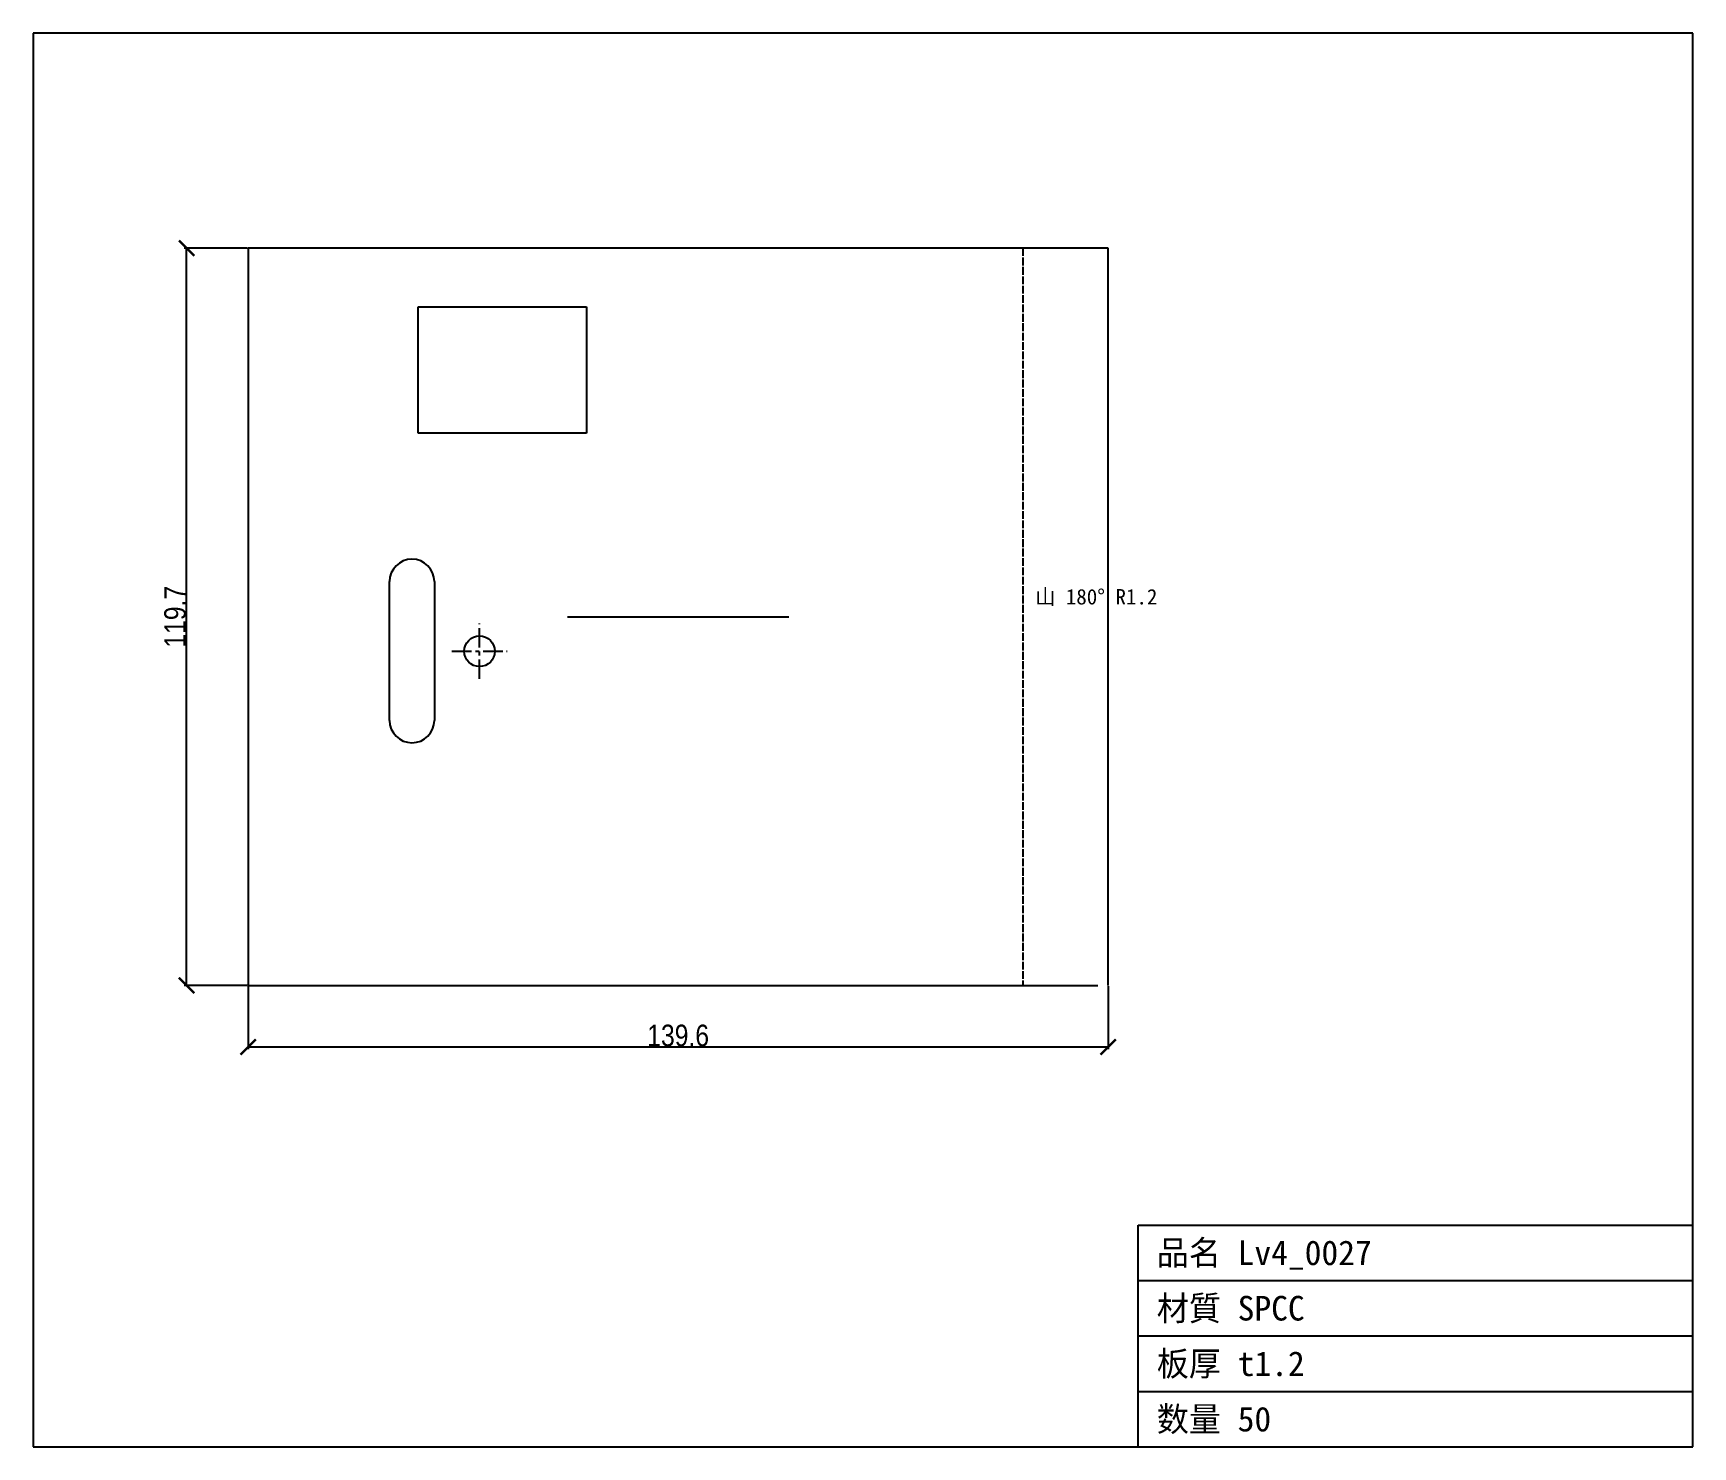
# Model space of a CAD drawing. Header units: millimetres. Extents: x -35 to 234, y -75 to 155.
import ezdxf

# ---------------------------------------------------------------- set-up
doc = ezdxf.new("R2010")
doc.units = ezdxf.units.MM
doc.linetypes.add('CENTER', pattern=[5.08, 3.175, -0.635, 0.635, -0.635])
doc.linetypes.add('DASHED', pattern=[1.524, 1.27, -0.254])
for name, color, linetype in [('BEND', 7, 'Continuous'), ('CENTER', 7, 'Continuous'), ('CUT', 7, 'Continuous'), ('DIM', 7, 'Continuous'), ('FRAME', 7, 'Continuous'), ('MARK', 7, 'Continuous'), ('TEXT', 7, 'Continuous')]:
    doc.layers.add(name, color=color, linetype=linetype)
doc.styles.add('OpenSansCondensed-Light', font='OpenSansCondensed-Light.ttf')
doc.dimstyles.new('EZDXF', dxfattribs={"dimtxt": 0.25, "dimasz": 0.175, "dimexe": 0.375, "dimexo": 0.125, "dimgap": 0.1, "dimtad": 1, "dimlfac": 100, "dimzin": 12, "dimdsep": 46, "dimtxsty": 'OpenSansCondensed-Light', "dimblk": 'ARCHTICK', "dimcen": 2.5, "dimazin": 3, "dimtfac": 0.5, "dimtmove": 2, "dimatfit": 3})

# ---------------------------------------------------------------- blocks, each defined once
blk = doc.blocks.new('_ARCHTICK')
at = {"color": 0, "linetype": 'BYBLOCK', "const_width": 0.15}
blk.add_lwpolyline([(-0.5, -0.5), (0.5, 0.5)], dxfattribs=at)

msp = doc.modelspace()

# ---------------------------------------------------------------- linework, layer by layer
at = {"layer": 'BEND', "color": 4, "linetype": 'DASHED'}
msp.add_line((125.76, 119.66), (125.76, 0), dxfattribs=at)
at = {"layer": 'CENTER', "color": 1, "linetype": 'CENTER'}
for p, q in [((37.55, 49.74), (37.55, 58.72)), ((33.06, 54.23), (42.04, 54.23))]:
    msp.add_line(p, q, dxfattribs=at)
at = {"layer": 'CUT'}
for p, q in [((0, 119.66), (0, 0)), ((139.58, 119.66), (0, 119.66)), ((139.58, 0), (139.58, 119.66)), ((27.61, 89.62), (27.61, 110.14)), ((27.61, 110.14), (54.89, 110.14)), ((54.89, 110.14), (54.89, 89.62)), ((54.89, 89.62), (27.61, 89.62)), ((22.93, 43.02), (22.93, 65.54)), ((30.22, 65.54), (30.22, 43.02)), ((0, 0), (137.89, 0))]:
    msp.add_line(p, q, dxfattribs=at)
msp.add_circle((37.55, 54.23), 2.49, dxfattribs=at)
for centre, start, end in [((26.58, 65.54), 0, 180), ((26.58, 43.02), 180, 0)]:
    msp.add_arc(centre, 3.64, start, end, dxfattribs=at)
at = {"layer": 'FRAME'}
for p, q in [((234.48, 154.55), (-34.9, 154.55)), ((-34.9, 154.55), (-34.9, -74.9)), ((234.48, -74.9), (234.48, 154.55)), ((144.48, -74.9), (144.48, -38.9)), ((144.48, -38.9), (234.48, -38.9)), ((144.48, -47.9), (234.48, -47.9)), ((144.48, -56.9), (234.48, -56.9)), ((144.48, -65.9), (234.48, -65.9)), ((-34.9, -74.9), (234.48, -74.9))]:
    msp.add_line(p, q, dxfattribs=at)
at = {"layer": 'MARK'}
msp.add_line((51.84, 59.83), (87.74, 59.83), dxfattribs=at)

# ---------------------------------------------------------------- texts
at = {"layer": 'TEXT'}
for s, height, p in [('山 180° R1.2', 2.5, (127.76, 61.83)), ('品名 Lv4_0027', 4, (147.48, -45.4)), ('材質 SPCC', 4, (147.48, -54.4)), ('板厚 t1.2', 4, (147.48, -63.4)), ('数量 50', 4, (147.48, -72.4))]:
    msp.add_text(s, height=height, dxfattribs=at).set_placement(p)

# ---------------------------------------------------------------- dimensions: what is measured, and where the dimension line sits
at = {"layer": 'DIM'}
msp.add_linear_dim(base=(-10, 0), p1=(0, 0), p2=(0, 119.66), angle=90, dimstyle='EZDXF', override={"dimtxt": 3.5, "dimasz": 2.5, "dimdec": 1, "dimlfac": 1}, dxfattribs=at).render()
msp.add_linear_dim(base=(0, -10), p1=(0, 0), p2=(139.58, 0), dimstyle='EZDXF', override={"dimtxt": 3.5, "dimasz": 2.5, "dimdec": 1, "dimlfac": 1}, dxfattribs=at).render()

doc.saveas('drawing.dxf')
